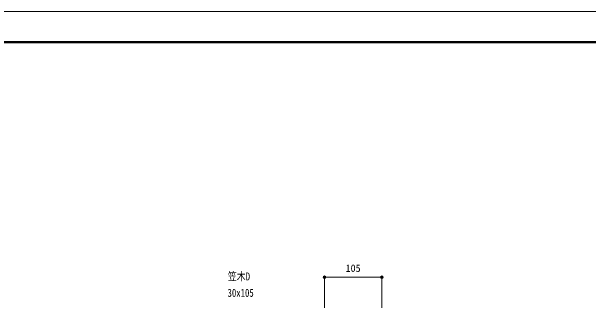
# Model space of a CAD drawing. Units: millimetres, scale not verified. Extents: x -1682 to 1682, y -1188 to 1188.
# Drawn here: x -740 to 316, y 659 to 1188 of the extents above; entities that cross this region are included whole.
import ezdxf
from ezdxf.enums import TextEntityAlignment as Align

# ---------------------------------------------------------------- set-up
doc = ezdxf.new("R2010")
doc.units = ezdxf.units.MM
doc.header["$LTSCALE"] = 8
doc.header["$PDMODE"] = 32
doc.header["$PDSIZE"] = 4
for name, color, linetype, lineweight in [('0-0_0', 7, 'Continuous', 18), ('0-1_DEFPOINTS', 7, 'Continuous', 18), ('0-5_WAKU', 7, 'Continuous', 18), ('0-A_1手摺寸法', 7, 'Continuous', 18)]:
    doc.layers.add(name, color=color, linetype=linetype, lineweight=lineweight)
doc.layers.add('0-3_MOJI', color=7, linetype='Continuous')
doc.styles.add('ＭＳ ゴシック', font='')
doc.styles.get('ＭＳ ゴシック').set_extended_font_data('MS Gothic')

# ---------------------------------------------------------------- blocks, each defined once
blk = doc.blocks.new('_ORIGIN2')
at = {"layer": '0-0_0'}
blk.add_line((-0.5, 0), (-1, 0), dxfattribs=at)
for radius in [0.5, 0.25]:
    blk.add_circle((0, 0), radius, dxfattribs=at)
blk = doc.blocks.new('D43')
at = {"layer": '0-1_DEFPOINTS'}
for p in [(3643.409, -1041.788), (3643.409, -1118.355), (3748.409, -1124.828)]:
    blk.add_point(p, dxfattribs=at)
at = {"layer": '0-A_1手摺寸法'}
for p, q in [((3643.409, -1106.855), (3643.409, -1041.788)), ((3743.809, -1041.788), (3648.009, -1041.788)), ((3748.409, -1113.328), (3748.409, -1041.788))]:
    blk.add_line(p, q, dxfattribs=at)
at = {"layer": '0-A_1手摺寸法', "xscale": 4.6, "yscale": 4.6, "rotation": 180}
blk.add_blockref('_ORIGIN2', (3643.409, -1041.788), dxfattribs=at)
at = {"layer": '0-A_1手摺寸法', "xscale": 4.6, "yscale": 4.6}
blk.add_blockref('_ORIGIN2', (3748.409, -1041.788), dxfattribs=at)
at = {"layer": '0-A_1手摺寸法', "style": 'ＭＳ ゴシック'}
blk.add_text('105', height=13.49, dxfattribs=at).set_placement((3682.109, -1036.038), align=Align.BOTTOM_LEFT)

msp = doc.modelspace()

# ---------------------------------------------------------------- linework, layer by layer
at = {"layer": '0-1_DEFPOINTS', "color": 5}
msp.add_line((1682, 1188), (-1682, 1188), dxfattribs=at)
at = {"layer": '0-5_WAKU'}
for p, q in [((1599.2, 1133.2), (-1603.2, 1133.2)), ((1598.6, 1132.6), (-1602.6, 1132.6)), ((1598, 1132), (-1602, 1132)), ((1597.4, 1131.4), (-1601.4, 1131.4)), ((1596.8, 1130.8), (-1600.8, 1130.8))]:
    msp.add_line(p, q, dxfattribs=at)

# ---------------------------------------------------------------- block references
at = {"layer": '0-A_1手摺寸法'}
msp.add_blockref('D43', (-3810.432, 1743.461), dxfattribs=at)

# ---------------------------------------------------------------- texts
at = {"layer": '0-3_MOJI', "style": 'ＭＳ ゴシック', "width": 0.8}
for s, p in [('笠木D', (-344.052, 691.326)), ('30x105', (-344.392, 661.393))]:
    msp.add_text(s, height=14.66, dxfattribs=at).set_placement(p, align=Align.BOTTOM_LEFT)

doc.saveas('drawing.dxf')
